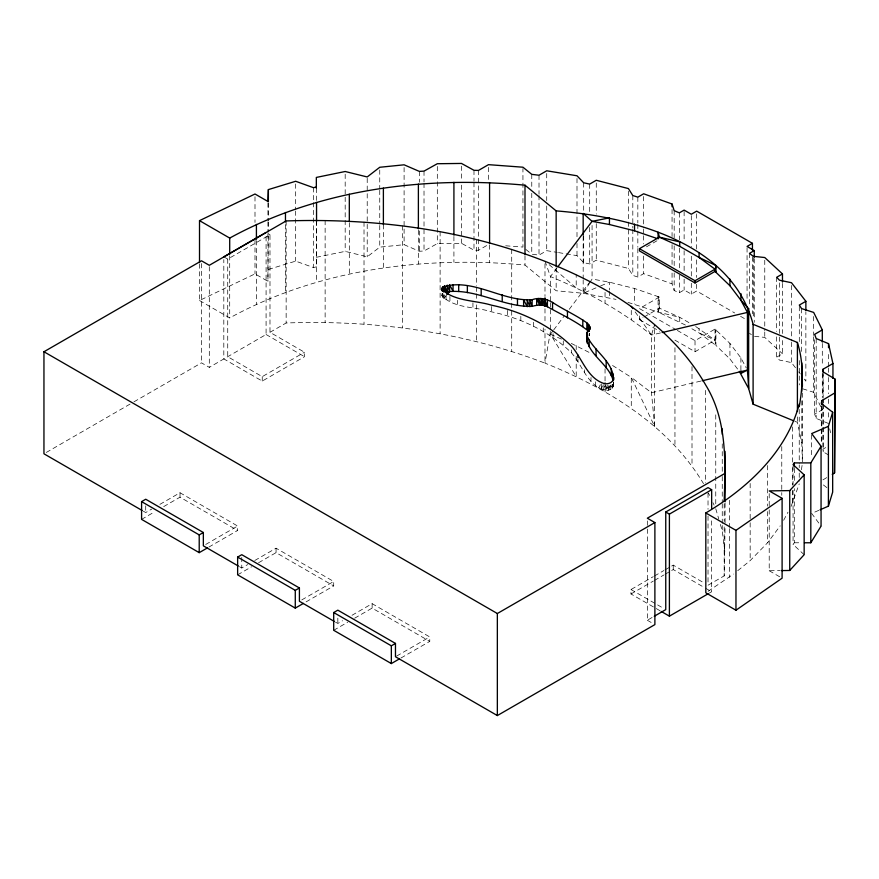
<?xml version="1.0" encoding="UTF-8"?>
<svg xmlns="http://www.w3.org/2000/svg" width="879" height="879" viewBox="0 0 879 879"><rect width="100%" height="100%" fill="white"/><g stroke="black" fill="none" stroke-linecap="round" stroke-linejoin="round"><path stroke-width="0.66" stroke-dasharray="4.39 3.3" d="M613.421 382.266C615.058 388.331 608.224 392.045 603.17 389.88C586.798 383.958 582.063 364.642 571.328 352.644C549.606 331.713 521.071 317.967 491.625 311.869C475.814 306.529 454.157 308.694 441.983 295.816L442.555 293.762M199.511 263.953L199.511 300.508L254.998 273.874L267.93 281.335L268.381 232.913M708.024 516.072L708.024 585.216L724.186 575.888L725.076 526.169M442.082 293.421L441.983 295.816L442.401 293.234M589.699 333.218L589.172 335.701L589.172 333.042M612.938 384.65L612.751 387.32L612.751 384.661M589.172 335.701L589.337 333.317M612.432 384.464L612.103 388.265L612.103 384.266M610.509 385.09L610.037 389.771L611.213 385.101M607.807 385.024L608.488 390.254L609.037 385.672M613.586 383.98L613.3 385.969L603.17 389.88L603.17 384.562M801.417 469.782L802.208 464.65M550.441 331.493L544.991 363.137C606.939 388.089 668.436 424.942 703.497 483.659M444.763 295.641L442.829 297.311L443.73 292.861M607.004 385.936L605.752 390.375L605.752 385.046M654.646 426.447L651.493 392.726L651.493 335.053L654.646 324.395L654.646 426.447L631.276 377.366L610.751 364.335M608.488 390.254L609.993 385.244M613.3 381.98L613.3 385.969L601.28 389.232L602.785 384.431M685.422 325.032L658.096 312.067L659.393 308.144L659.393 297.058L634.539 288.488L609.444 282.192L592.072 279.028L590.018 282.313M791.1 506.403L799.242 483.879M443.961 294.41L443.961 298.399L445.224 295.267M603.17 389.88L604.719 386.189M600.291 384.749L598.808 388.024L598.808 384.024M783.639 520.291L787.991 512.182M199.511 300.508L229.705 317.934C319.143 268.963 424.48 255.701 524.994 265.051L556.154 290.751L583.173 293.278L589.337 283.412M737.745 570.691L750.161 560.615L767.664 542.673L780.2 525.862M804.153 554.704L793.067 544.442L794.319 542.772L794.319 488.625M556.967 267.897L550.441 276.566L550.441 301.277M576.206 356.369L576.206 376.63L550.441 334.24L552.891 330.998M553.704 329.911L564.318 315.836M569.218 309.342L590.446 281.192M443.961 298.399L446.378 295.432M708.067 591.347L733.602 574.042M316.341 257.294L345.183 251.372L367.213 256.811L379.75 247.142L404.098 244.681L419.349 251.262L424.019 250.976L437.313 243.593L461.486 243.296L473.99 250.174L478.484 250.295L488.482 244.516M822.953 479.879L828.754 476.407M223.815 256.855L227.727 259.107L269.985 234.715L269.985 332.317L304.508 352.248L304.508 356.687L262.239 381.09L223.815 358.907L223.815 259.58M46.323 452.432L132.784 402.505M133.971 401.824L201.489 362.84L209.301 367.356L266.084 334.503L266.084 233.814M269.985 332.317L286.147 322.989C373.894 319.868 462.772 331.625 544.991 363.137L544.991 329.12M227.727 259.107L227.727 356.72L262.239 376.651L304.508 352.248M531.773 193.303L531.773 254.207L539.014 255.108L546.716 250.658L557.242 252.394M143.343 511.182L145.716 512.545L151.627 509.139M159.901 504.359L180.008 492.745L237.638 526.027L237.638 530.466L208.532 547.265M141.585 519.368L154.385 511.974M163.703 506.601L180.008 497.184L237.638 530.466M558.561 252.603L576.998 255.635L583.689 262.656L589.688 263.953L596.27 260.151L628.419 268.447L632.814 275.413L637.835 277.017L643.659 273.655L672.061 283.884L674.182 290.52L679.335 292.729L684.126 289.96L691.301 294.102L696.673 291.004L734.635 312.924M646.494 246.823L657.042 240.725M205.719 544.464L237.638 526.027M659.393 297.058L639.451 308.562L676.105 329.724M639.451 315.957L639.451 319.659L642.967 317.627M644.142 316.945L659.393 308.144L679.72 317.319L691.125 323.879M239.44 566.669L241.769 568.01L247.68 564.593M254.778 560.494L276.061 548.21L333.701 581.48L333.701 585.919L305.76 602.06M237.638 574.833L251.614 566.768M258.602 562.725L276.061 552.649L333.701 585.919M677.291 330.405L695.025 340.645L715.023 329.098L729.933 343.425L740.898 357.896L746.238 367.872M674.918 340.129L695.025 351.732L715.023 340.184L715.924 329.845L715.924 345.37L729.933 358.951L739.327 371.356M301.772 599.917L333.701 581.48M795.484 367.752L791.496 362.598L779.453 360.06L776.662 357.16L782.475 353.797L782.475 338.909M335.503 622.123L337.833 623.464L342.557 620.739M352.018 615.278L372.125 603.664L429.765 636.945L429.765 641.384L400.648 658.184M333.701 630.287L347.677 622.222M354.655 618.19L372.125 608.103L429.765 641.384M828.523 423.491L816.195 418.404L814.635 414.196L822.304 409.768L822.304 407.065M396.649 656.064L429.765 636.945M828.578 455.047L823.194 451.784L822.975 449.136L828.512 445.95M660.085 610.784L630.979 593.973L630.979 589.534L653.284 576.657M654.459 575.976L663.843 570.559M665.018 569.878L673.237 565.131L704.54 583.206M630.979 593.973L653.284 581.096M654.459 580.415L663.843 574.998M665.018 574.317L673.237 569.57L704.672 587.721M647.329 529.092L647.329 620.255L653.086 616.926M709.32 593.116L711.66 591.754L711.66 518.28M818.843 510.325L811.669 513.446L821.063 526.114M583.173 279.742L583.173 293.278L599.434 286.411M600.687 285.884L609.444 282.192L609.444 289.96M268.381 269.457L295.674 261.129L313.506 267.557L316.341 266.853L316.341 222.101M544.991 261.085L550.441 276.566C586.524 291.443 621.123 310.386 651.493 335.053L660.821 332.855M700.794 381.09L651.493 392.726L631.276 377.366L631.276 408.427M769.213 509.842L769.213 570.746L780.167 570.592M794.319 542.772L801.934 542.772M505.711 245.79L522.939 247.065L522.939 168.559M754.556 336.316L764.763 337.393L782.475 353.797M583.173 293.278L616.047 299.376M627.936 302.365L658.096 312.067L679.72 317.319L679.72 321.747M802.769 388.815L813.668 392.287L822.304 409.768M794.88 421.294L797.407 422.338L801.791 442.774L802.373 462.079L802.406 392.979M550.441 334.24L561.483 339.096M571.295 343.414L591.831 353.765M740.568 316.341L746.502 319.769M695.685 326.505L715.023 340.184L715.924 345.37L699.102 332.91L689.982 327.658M639.451 319.659L659.558 331.262M268.029 233.583L269.985 234.715M769.213 570.746L782.101 578.184M266.084 334.503L304.508 356.687M705.837 588.392L711.66 591.754M630.979 589.534L663.436 608.279M647.329 620.255L652.723 623.365M823.37 484.933L828.534 488.911M749.468 333.229L751.369 334.701M525.884 249.449L530.795 253.416M549.155 264.656L576.206 287.883L576.206 274.578M798.681 371.883L800.275 373.938M804.263 379.102L805.867 381.156L805.867 312.122M635.165 311.891L651.493 335.053M708.452 493.031L709.584 495.448M712.957 502.689L714.078 505.106M715.759 508.732L718.813 519.17M720.351 524.4L722.252 530.927L725.076 553.374M829.699 428.798L830.578 432.776M659.393 308.144L658.096 296.542L658.096 312.067M828.523 354.457L828.523 366.642M828.523 367.993L828.523 376.124M828.523 377.476L828.523 393.715M828.523 399.132L828.523 405.9M828.523 412.669L828.523 418.085M823.194 371.916L823.194 397.638M823.194 398.989L823.194 403.054M823.194 404.406L823.194 426.062M823.194 427.414L823.194 451.784M822.975 374.696L822.975 397.704M822.975 399.055L822.975 403.12M822.975 404.472L822.975 426.128M822.975 427.48L822.975 449.136M822.304 343.436L822.304 366.455M822.304 373.223L822.304 397.583M821.799 406.12L821.799 427.776M821.799 429.139L821.799 442.675M821.305 406.175L821.305 427.831M821.305 429.194L821.305 442.73M816.195 338.547L816.195 418.404M814.635 339.755L814.635 414.196M813.668 316.484L813.668 335.437M813.668 336.789L813.668 392.287M811.669 434.94L811.669 457.948M801.791 400.813L801.791 442.774M801.56 308.573L801.56 353.237M799.308 306.441L799.308 342.986M799.308 360.577L799.308 384.947M799.242 409.438L799.242 463.574M799.242 464.936L799.242 467.639M799.242 473.056L799.242 481.176M797.407 416.921L797.407 422.338M794.319 468.32L794.319 483.208M793.067 465.936L793.067 484.889M793.067 490.306L793.067 544.442M792.342 426.93L792.342 462.123M792.342 467.54L792.342 485.142M792.342 490.548L792.342 504.085M791.496 285.444L791.496 340.942M791.496 342.294L791.496 362.598M782.475 283.412L782.475 333.493M781.772 446.598L781.772 491.273M781.772 492.625L781.772 495.327M779.453 282.906L779.453 335.701M779.453 337.053L779.453 360.06M776.662 277.292L776.662 331.438M776.662 336.855L776.662 357.16M769.213 493.591L769.213 508.48M767.664 465.518L767.664 506.128M767.664 511.545L767.664 542.673M764.763 260.239L764.763 330.625M764.763 331.976L764.763 337.393M754.259 258.712L754.259 322.329M753.281 257.668L753.281 318.583M752.435 256.866L752.435 313.715M750.161 483.461L750.161 521.368M750.161 522.719L750.161 560.615M749.468 253.361L749.468 306.156M747.062 247.79L747.062 300.574M740.898 357.896L740.898 370.839M729.933 343.425L729.933 358.951M729.46 500.239L729.46 527.312M729.46 528.664L729.46 577.393M725.076 503.03L725.076 524.807M724.186 503.766L724.186 521.456M724.186 526.906L724.186 575.888M722.252 443.851L722.252 475.143M722.252 476.506L722.252 502.348M722.252 503.711L722.252 524.126M722.252 525.488L722.252 530.927M715.759 414.844L715.759 504.645M715.023 329.098L715.023 340.184L699.102 332.91L699.102 328.471M708.024 493.031L708.024 509.293M705.65 390.386L705.65 482.912M696.673 213.85L696.673 249.043M696.673 259.865L696.673 277.467M696.673 284.236L696.673 291.004M695.025 340.645L695.025 351.732M692.004 366.576L692.004 465.903M691.301 215.597L691.301 246.724M691.301 256.207L691.301 276.511M691.301 283.28L691.301 294.102M684.126 211.454L684.126 241.231M684.126 250.713L684.126 271.018M684.126 279.137L684.126 289.96M679.335 212.872L679.335 239.945M679.335 248.065L679.335 269.721M679.335 275.138L679.335 292.729M674.951 347.699L674.951 445.664M674.182 210.652L674.182 237.726M674.182 245.845L674.182 267.502M674.182 272.919L674.182 290.52M673.237 565.131L673.237 569.57M672.061 209.433L672.061 236.506M672.061 244.626L672.061 264.931M672.061 273.05L672.061 283.884M647.329 520.928L647.329 527.73M643.659 196.489L643.659 227.628M643.659 228.979L643.659 234.396M643.659 235.748L643.659 243.868M643.659 256.053L643.659 273.655M637.835 197.149L637.835 222.87M637.835 224.222L637.835 229.639M637.835 230.99L637.835 247.23M637.835 248.581L637.835 277.017M634.539 288.488L634.539 304.024M632.814 195.545L632.814 228.035M632.814 229.386L632.814 275.413M631.276 310.375L631.276 319.692M628.419 191.292L628.419 268.447M609.444 291.257L609.444 297.717M605.049 292.388L605.049 303.035M605.049 368.806L605.049 380.97M605.049 382.31L605.049 391.77M601.28 383.903L601.28 389.232M596.27 182.997L596.27 214.124M596.27 223.607L596.27 260.151M595.522 381.794L595.522 385.782M592.072 225.463L592.072 279.028M590.996 377.487L590.996 381.475M589.688 184.085L589.688 212.509M589.688 227.397L589.688 263.953M584.469 369.839L584.469 372.498M583.689 182.788L583.689 212.575M583.689 235.583L583.689 262.656M583.173 236.429L583.173 278.39M577.953 359.05L577.953 361.708M576.998 178.481L576.998 236.693M576.998 243.461L576.998 255.635M576.206 345.568L576.206 349.622M571.328 349.974L571.328 352.644M563.274 340.854L563.274 344.854M556.154 267.743L556.154 290.751M553.078 333.602L553.078 337.591M550.441 302.651L550.441 308.144M550.441 309.518L550.441 330.119M546.716 173.504L546.716 200.566M546.716 205.983L546.716 250.658M544.991 263.81L544.991 296.465M544.991 308.705L544.991 323.67M543.277 327.9L543.277 331.888M539.014 175.24L539.014 194.193M539.014 195.545L539.014 255.108M533.399 322.241L533.399 326.23M531.773 174.35L531.773 187.886M524.994 255.58L524.994 265.051M520.829 316.352L520.829 320.341M511.71 249.361L511.71 351.413M507.337 310.375L507.337 315.693M491.625 306.54L491.625 311.869M489.581 244.922L489.581 262.524M488.482 167.362L488.482 180.898M478.484 170.427L478.484 238.11M478.484 239.462L478.484 250.295M476.638 239.517L476.638 285.785M476.638 287.136L476.638 292.586M476.638 293.949L476.638 299.387M476.638 304.826L476.638 341.568M473.99 170.306L473.99 181.14M473.99 182.491L473.99 250.174M472.935 302.783L472.935 308.111M461.486 166.142L461.486 179.679M461.486 185.095L461.486 243.296M457.388 300.343L457.388 304.343M453.916 236.451L453.916 262.173M449.927 296.399L449.927 301.728M446.06 295.827L446.06 299.827M442.829 293.322L442.829 297.311M440.115 231.638L440.115 333.69M437.313 166.428L437.313 243.593M424.019 171.119L424.019 181.942M424.019 183.304L424.019 250.976M419.349 171.394L419.349 182.228M419.349 230.957L419.349 251.262M418.382 230.155L418.382 263.997M404.098 167.526L404.098 244.681M402.461 225.804L402.461 327.845M383.387 224.661L383.387 267.985M379.75 169.977L379.75 188.93M379.75 190.282L379.75 224.123M379.75 225.474L379.75 247.142M372.125 603.664L372.125 608.103M367.213 178.305L367.213 222.98M367.213 224.332L367.213 256.811M364.016 222.057L364.016 324.098M349.315 222.651L349.315 274.083M345.183 174.218L345.183 195.874M345.183 197.226L345.183 251.372M337.833 618.146L337.833 623.464M325.131 220.431L325.131 322.472M316.55 221.321L316.55 282.236M316.341 188.337L316.341 200.522M313.506 187.699L313.506 201.236M313.506 202.588L313.506 267.557M295.674 183.975L295.674 209.696M295.674 211.048L295.674 261.129M286.147 220.937L286.147 322.989M285.466 224.65L285.466 292.333M276.061 548.21L276.061 552.649M268.381 203.126L268.381 220.728M268.381 222.079L268.381 231.551M267.93 202.818L267.93 220.42M267.93 221.772L267.93 232.605M267.93 233.957L267.93 281.335M262.239 376.651L262.239 381.09M256.415 240.659L256.415 304.288M254.998 196.72L254.998 222.431M254.998 240.033L254.998 273.874M241.769 557.363L241.769 568.01M229.705 255.668L229.705 317.934M209.301 266.667L209.301 367.356M201.489 263.513L201.489 362.84M180.008 492.745L180.008 497.184M145.716 505.897L145.716 512.545"/><path stroke-width="1.32" d="M589.677 329.284C590.336 326.647 588.875 324.373 586.853 322.835C576.031 315.089 563.659 309.76 552.55 302.409C546.386 298.794 539.003 297.168 532.125 299.717C502.041 301.673 472.265 277.314 442.555 287.103L441.983 290.74M613.498 379.794C613.564 361.763 594.435 351.677 587.359 336.591C585.304 332.767 589.71 330.086 589.699 326.57L589.699 329.229M832.226 474.319L834.545 472.924L835.05 379.113L823.194 371.916L822.975 369.279L832.94 363.532L828.523 343.634L816.195 338.547L814.635 334.339L822.304 329.9L813.668 312.419L801.56 308.573L799.308 305.079L805.867 301.299L791.496 282.73L779.453 280.203L776.662 277.292L782.475 273.94L764.763 257.536L753.281 256.316L749.468 253.361L754.259 250.592L754.259 257.36M834.545 472.924L835.05 379.113M316.341 186.985L313.506 187.699L295.674 181.272L268.381 189.589L267.93 201.467L254.998 194.006L199.511 220.64L199.511 262.601M724.186 501.052C725.483 461.585 727.23 420.052 705.65 384.947C682.313 344.107 645.153 313.276 605.049 289.718C508.556 235.693 395.671 217.344 286.147 220.937L209.301 265.304L201.489 260.799L43.95 351.754L43.95 453.795L142.167 510.501M587.007 339.657L587.48 331.669C582.469 352.358 608.729 362.28 613.19 380.717L613.19 374.069M589.6 329.746L589.765 327.362M443.796 291.762L444.466 285.895L447.257 291.773C476.495 288.389 503.249 307.254 532.125 306.364C537.135 304.859 542.585 304.442 547.43 306.738C561.241 314.473 576.152 321.242 588.545 331.152L588.545 324.505L589.205 330.998M799.242 406.724C802.945 385.431 804.021 363.434 797.407 342.469L753.105 324.307C731.636 242.252 629.913 216.652 556.154 210.894L524.994 185.194C424.48 175.833 319.143 189.106 229.705 238.077L199.511 220.64M834.545 393.067L821.799 400.703L821.305 403.472L832.666 412.24L832.666 492.108L828.403 506.161L820.041 509.809M793.616 420.777L753.105 404.175L748.666 388.584L748.666 308.716L740.898 300.222L729.933 285.741L715.023 271.413L715.924 265.513L699.102 257.481L679.72 246.329L659.393 237.154L658.096 232.21L658.096 238.857L659.393 237.154L679.72 241.89L679.72 246.329M828.403 506.161L828.403 426.304L832.666 412.24M748.666 308.716L747.425 312.408L747.425 370.092L748.666 388.584L739.327 371.356M799.242 404.021C786.463 452.333 747.447 488.208 705.815 512.951L705.815 592.82L735.965 610.224L782.101 578.184L782.101 498.327L769.213 490.889L789.738 490.603L804.153 474.836L793.067 464.584L794.319 462.903L810.812 462.903L821.063 446.257L811.669 433.578L828.403 426.304M804.472 542.772L810.812 542.772L821.063 526.114L821.063 446.257M557.791 266.82L592.072 221.343L609.444 217.86L609.444 224.519L634.539 230.814L656.855 238.44M447.191 294.432L449.608 291.465L449.608 284.807L453.048 291.301L453.048 284.642M781.53 570.581L789.738 570.46L804.153 554.704L804.153 474.836M446.697 293.971L449.608 291.465L447.257 285.126L447.257 291.773L445.631 292.158L444.466 285.895M735.965 610.224L735.965 530.356L782.101 498.327M223.815 256.855L266.084 232.452M207.367 547.947L199.214 552.649L141.585 519.368L141.585 501.623L145.716 499.239L203.346 532.509L203.346 545.826L238.275 565.988M715.023 271.413L695.025 282.961L639.451 250.889L639.451 248.669L659.393 237.154M141.585 501.623L199.214 534.904L203.346 532.509M752.435 250.097L752.435 243.329L747.062 246.439L754.259 250.592M639.451 248.669L695.025 280.742L715.023 269.194L715.924 272.171L715.924 265.513M303.431 603.401L295.278 608.103L237.638 574.833L237.638 557.088L241.769 554.693L299.409 587.974L299.409 601.28L334.339 621.453M237.638 557.088L295.278 590.358L299.409 587.974M399.484 658.854L391.342 663.568L333.701 630.287L333.701 612.542L337.833 610.158L395.473 643.428L395.473 656.745L497.349 715.561L654.888 624.606L654.888 522.565L647.329 518.203L724.186 473.836M333.701 612.542L391.342 645.823L395.473 643.428M654.24 616.267L665.755 609.619L665.755 512.007L708.024 487.603L711.66 489.713L711.66 508.754M43.95 351.754L497.349 613.52L654.888 522.565M665.755 512.007L669.402 514.116L711.66 489.713M661.25 611.454L669.402 616.157L708.144 593.786M662.151 332.537L747.425 312.408L740.898 300.222L740.898 293.564M702.123 380.783L747.425 370.092L740.898 373.432L740.898 370.839M609.444 224.519L592.072 221.343L583.173 213.41L583.173 235.078M752.435 243.329L696.673 211.136L691.301 214.245L684.126 210.103L679.335 212.872L674.182 210.652L672.061 204.016L643.659 193.787L637.835 197.149L632.814 195.545L628.419 188.578L596.27 180.283L589.688 184.085L583.689 182.788L576.998 175.778L546.716 170.79L539.014 175.24L531.773 174.35L522.939 167.208L488.482 164.659L478.484 170.427L473.99 170.306L461.486 163.439L437.313 163.725L424.019 171.119L419.349 171.394L404.098 164.812L379.75 167.274L367.213 176.954L345.183 171.504L316.341 177.426L316.341 188.26M705.815 512.951L735.965 530.356M715.023 269.194L699.102 257.481L699.102 253.042M613.586 379.992L613.586 377.333C613.85 382.717 607.532 384.991 603.17 383.233C586.798 377.311 582.063 357.984 571.328 345.985C549.606 325.054 521.071 311.309 491.625 305.211C475.616 300.255 455.3 301.552 442.236 289.806L441.983 288.07L442.214 290.345M631.276 306.375L632.836 308.584M588.545 331.152L586.853 322.835L586.853 329.493M443.445 291.773L442.555 287.103L442.555 291.103M586.897 334.514L587.359 343.249L587.359 336.591M589.523 329.427L589.337 325.648L589.337 330.965M832.94 363.532L832.94 378.42M828.523 343.634L828.523 347.699M822.975 369.279L822.975 371.982M822.304 329.9L822.304 342.085M821.799 400.703L821.799 404.769M810.812 462.903L810.812 542.772M805.867 301.299L805.867 310.77M802.406 383.508L802.406 386.211M801.791 362.917L801.791 391.342M797.407 342.469L797.407 411.504M794.319 462.903L794.319 466.969M789.738 490.603L789.738 570.46M782.475 273.94L782.475 282.06M753.105 324.307L753.105 404.175M729.933 279.082L729.933 285.741M725.076 451.334L725.076 501.678M722.252 428.875L722.252 434.325M695.025 280.742L695.025 282.961M672.061 204.016L672.061 206.73M669.402 514.116L669.402 616.157M634.539 224.156L634.539 230.814M611.268 369.059L611.268 375.718M606.18 361.082L606.18 367.73M596.072 348.941L596.072 355.599M589.161 340.129L589.161 346.787M582.81 319.879L582.81 326.538M577.953 355.061L577.953 357.72M567.449 311.276L567.449 317.934M556.154 210.894L556.154 266.392M552.55 302.409L552.55 309.067M547.43 300.08L547.43 306.738L544.551 299.102L544.551 305.749L542.563 298.64L542.563 305.299L540.97 298.431L540.97 305.09L538.377 298.475L539.585 305.046L536.673 298.739L536.673 305.398M544.991 297.827L544.991 305.991M532.125 299.717L532.125 306.364L529.817 299.992L529.817 306.639L527.213 300.047L527.213 306.705L523.609 299.783L523.609 306.441M524.994 185.194L524.994 254.229M517.467 298.739L517.467 305.398M502.217 294.751L502.217 301.409M497.349 613.52L497.349 715.561M489.581 182.656L489.581 243.571M481.187 288.916L481.187 295.575M467.364 285.983L467.364 292.641M458.695 284.873L458.695 291.531M453.916 182.305L453.916 235.1M418.382 184.129L418.382 228.804M391.342 645.823L391.342 663.568M383.387 188.117L383.387 224.661M349.315 194.215L349.315 221.288M316.55 202.368L316.55 221.321M295.278 590.358L295.278 608.103M285.466 212.476L285.466 221.947M268.381 189.589L268.381 201.774M256.415 224.42L256.415 239.308M229.705 238.077L229.705 254.317M199.214 534.904L199.214 552.649M587.007 332.998L586.897 341.162L587.007 332.998"/></g></svg>
